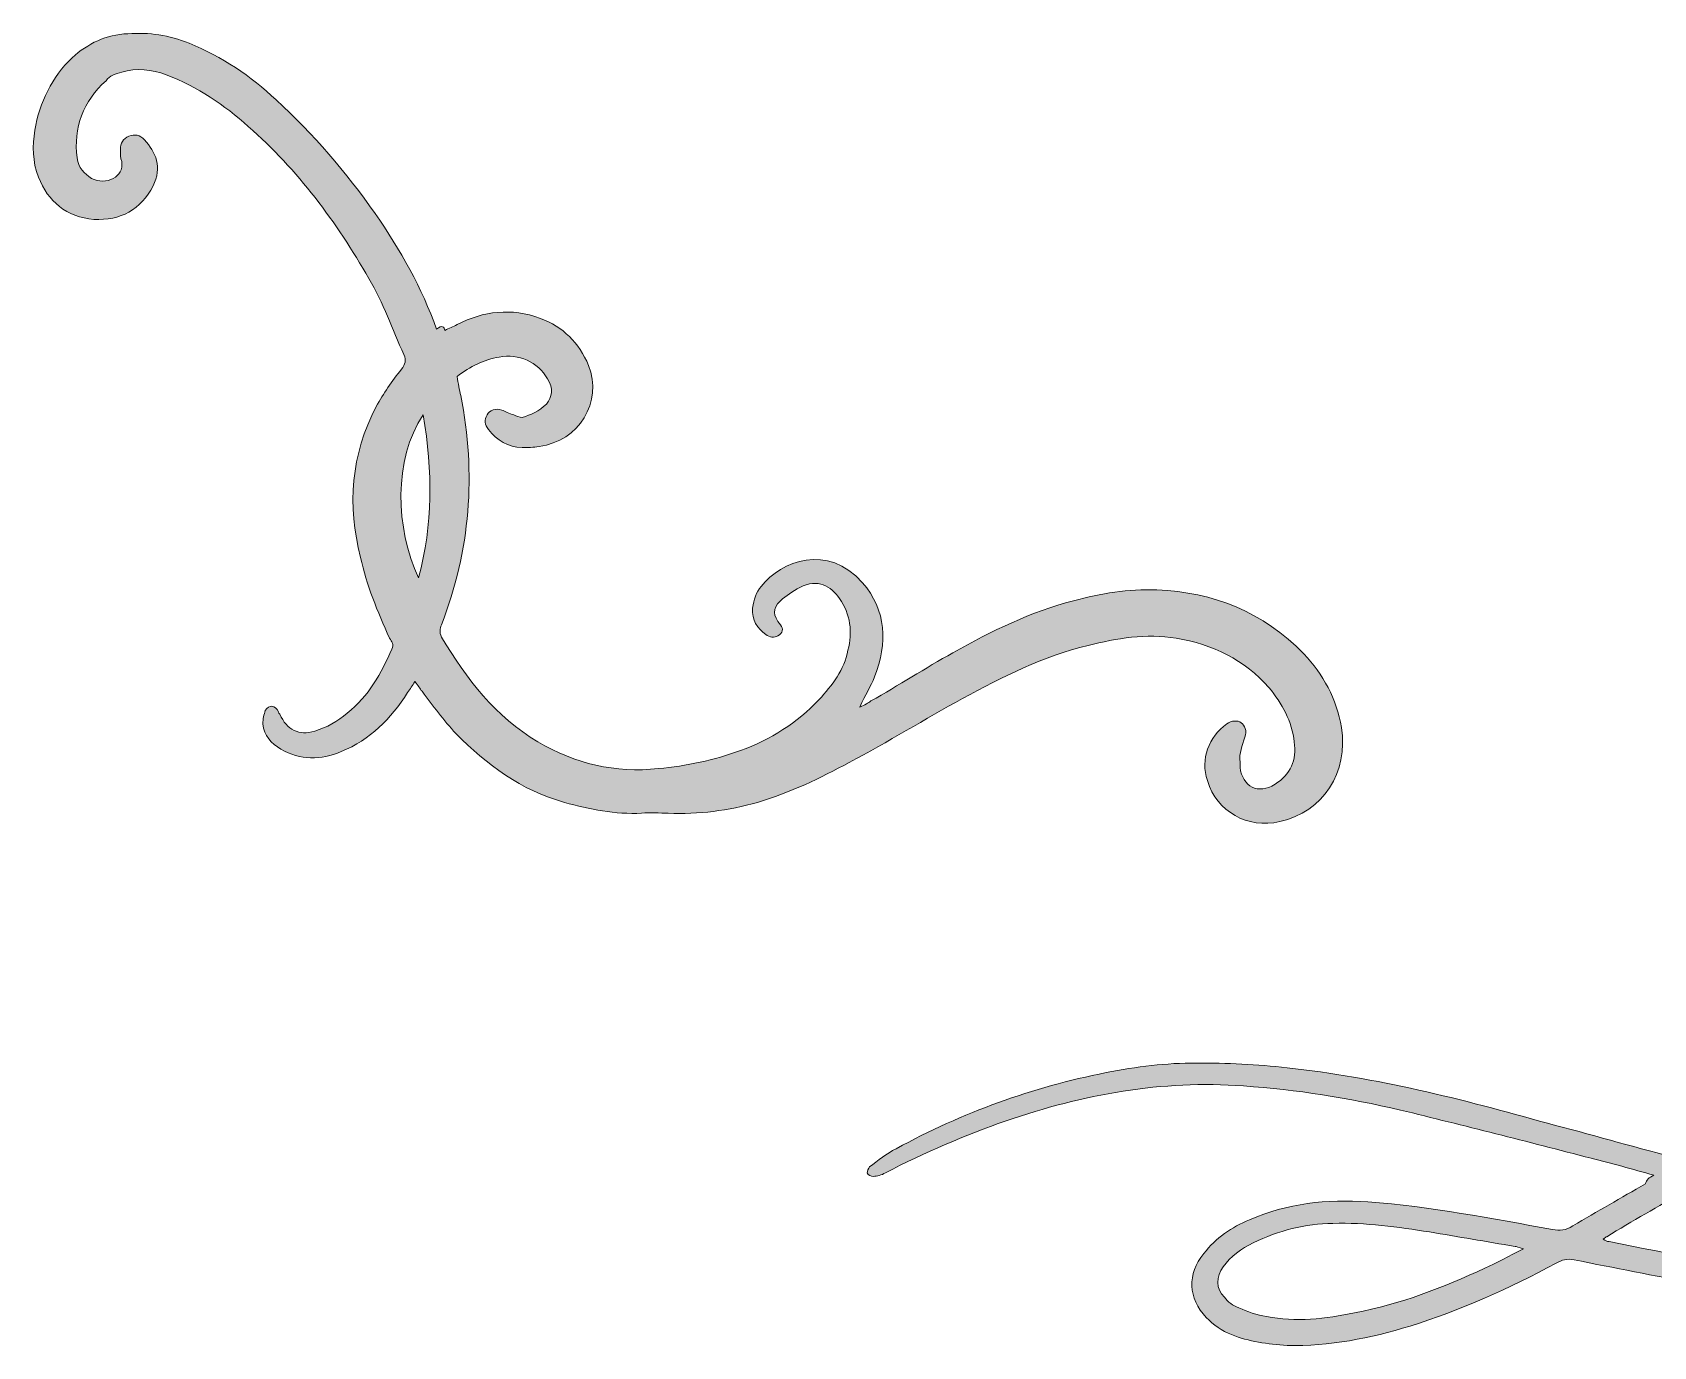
# Model space of a CAD drawing. Header units: inches. Extents: x 0.95 to 5.05, y 0.9 to 5.1.
# Drawn here: x 0.946 to 2.812, y 0.896 to 2.408 of the extents above; entities that cross this region are included whole.
import ezdxf

# ---------------------------------------------------------------- set-up
doc = ezdxf.new("R2010")
doc.units = ezdxf.units.IN
doc.header["$MEASUREMENT"] = 0
doc.layers.add('Calque 1', color=7, linetype='Continuous')

msp = doc.modelspace()

# ---------------------------------------------------------------- hatches: boundary and pattern name
at = {"layer": 'Calque 1', "true_color": 0xb1977e}
h = msp.add_hatch(color=33, dxfattribs=at)
h.dxf.hatch_style = 2
edge = h.paths.add_edge_path()
edge.add_spline(control_points=[(1.4208, 2.0653), (1.425, 2.0681), (1.4306, 2.0694), (1.4347, 2.0722), (1.4653, 2.0875), (1.4972, 2.0917), (1.5306, 2.0792), (1.5569, 2.0694), (1.575, 2.0514), (1.5861, 2.025), (1.6028, 1.9833), (1.575, 1.9375), (1.5292, 1.9319), (1.5222, 1.9306), (1.5167, 1.9306), (1.5097, 1.9306), (1.4931, 1.9306), (1.4806, 1.9389), (1.4708, 1.9514), (1.4667, 1.9569), (1.4653, 1.9625), (1.4694, 1.9681), (1.4722, 1.9736), (1.4792, 1.9764), (1.4861, 1.9736), (1.4903, 1.9722), (1.4944, 1.9694), (1.5, 1.9681), (1.5028, 1.9667), (1.5069, 1.9653), (1.5097, 1.9653), (1.5194, 1.9681), (1.5292, 1.9722), (1.5375, 1.9806), (1.5444, 1.9889), (1.5458, 1.9986), (1.5389, 2.0097), (1.5278, 2.0292), (1.5056, 2.0389), (1.4833, 2.0347), (1.4653, 2.0319), (1.45, 2.0236), (1.4347, 2.0125), (1.4361, 2.0042), (1.4375, 1.9972), (1.4389, 1.9903), (1.4569, 1.9), (1.45, 1.8125), (1.4167, 1.7264), (1.4153, 1.7222), (1.4139, 1.7181), (1.4167, 1.7125), (1.4458, 1.6639), (1.4792, 1.6208), (1.5278, 1.5917), (1.5708, 1.5667), (1.6167, 1.5556), (1.6667, 1.5611), (1.6986, 1.5639), (1.7306, 1.5708), (1.7611, 1.5819), (1.7958, 1.5944), (1.8264, 1.6139), (1.8514, 1.6403), (1.8667, 1.6569), (1.8806, 1.675), (1.8847, 1.6972), (1.8903, 1.7181), (1.8875, 1.7389), (1.875, 1.7569), (1.8653, 1.7708), (1.85, 1.7806), (1.8292, 1.7694), (1.8208, 1.7653), (1.8139, 1.7597), (1.8069, 1.7542), (1.7972, 1.7444), (1.7986, 1.7375), (1.8069, 1.7264), (1.8111, 1.7222), (1.8097, 1.7167), (1.8042, 1.7139), (1.8, 1.7111), (1.7944, 1.7125), (1.7903, 1.7153), (1.7806, 1.7222), (1.7736, 1.7319), (1.775, 1.7458), (1.7764, 1.7556), (1.7792, 1.7639), (1.7847, 1.7708), (1.8083, 1.8), (1.8611, 1.8208), (1.9014, 1.775), (1.9292, 1.7431), (1.9306, 1.7056), (1.9153, 1.6667), (1.9111, 1.6556), (1.9042, 1.6458), (1.8986, 1.6319), (1.9042, 1.6347), (1.9083, 1.6361), (1.9111, 1.6389), (1.9431, 1.6569), (1.9736, 1.6764), (2.0056, 1.6944), (2.05, 1.7194), (2.0958, 1.7417), (2.1444, 1.7542), (2.1764, 1.7625), (2.2069, 1.7681), (2.2403, 1.7667), (2.3056, 1.7639), (2.3625, 1.7417), (2.4097, 1.6931), (2.4319, 1.6694), (2.4472, 1.6417), (2.4528, 1.6083), (2.4611, 1.5569), (2.4319, 1.5111), (2.3819, 1.5), (2.3444, 1.4917), (2.3097, 1.5111), (2.2986, 1.5472), (2.2903, 1.5722), (2.3, 1.5972), (2.3208, 1.6125), (2.3264, 1.6167), (2.3333, 1.6167), (2.3375, 1.6139), (2.3417, 1.6111), (2.3444, 1.6042), (2.3417, 1.5972), (2.3389, 1.5875), (2.3347, 1.5792), (2.3361, 1.5681), (2.3361, 1.5667), (2.3361, 1.5639), (2.3361, 1.5625), (2.3389, 1.5403), (2.3569, 1.5306), (2.3764, 1.5431), (2.3944, 1.5542), (2.4014, 1.5708), (2.3986, 1.5917), (2.3958, 1.6153), (2.3847, 1.6361), (2.3694, 1.6542), (2.3417, 1.6861), (2.3042, 1.7042), (2.2625, 1.7111), (2.2278, 1.7167), (2.1944, 1.7111), (2.1611, 1.7028), (2.1097, 1.6903), (2.0625, 1.6667), (2.0167, 1.6417), (1.9736, 1.6181), (1.9306, 1.5917), (1.8861, 1.5681), (1.8528, 1.55), (1.8181, 1.5333), (1.7806, 1.5222), (1.7472, 1.5125), (1.7125, 1.5083), (1.6778, 1.5097), (1.6681, 1.5097), (1.6569, 1.5111), (1.6472, 1.5097), (1.6167, 1.5083), (1.5875, 1.5139), (1.5583, 1.5222), (1.5083, 1.5361), (1.4694, 1.5653), (1.4333, 1.6014), (1.4194, 1.6167), (1.4069, 1.6333), (1.3944, 1.65), (1.3917, 1.6528), (1.3903, 1.6569), (1.3861, 1.6611), (1.3833, 1.6569), (1.3806, 1.6528), (1.3778, 1.6486), (1.3583, 1.6181), (1.3347, 1.5944), (1.3014, 1.5806), (1.2778, 1.5708), (1.2542, 1.5708), (1.2319, 1.5833), (1.2208, 1.5903), (1.2125, 1.5986), (1.2111, 1.6125), (1.2111, 1.6181), (1.2125, 1.6236), (1.2139, 1.6278), (1.2181, 1.6347), (1.225, 1.6347), (1.2292, 1.6264), (1.2292, 1.625), (1.2292, 1.625), (1.2306, 1.6236), (1.2389, 1.6056), (1.2528, 1.5986), (1.2708, 1.6042), (1.2847, 1.6083), (1.2972, 1.6153), (1.3083, 1.625), (1.3333, 1.6444), (1.3472, 1.6708), (1.3597, 1.6986), (1.3625, 1.7042), (1.3597, 1.7069), (1.3569, 1.7111), (1.3431, 1.7417), (1.3306, 1.7722), (1.3236, 1.8042), (1.3083, 1.8639), (1.3125, 1.9222), (1.3417, 1.9778), (1.35, 1.9931), (1.3597, 2.0069), (1.3708, 2.0208), (1.375, 2.0264), (1.3764, 2.0306), (1.3736, 2.0375), (1.3597, 2.0667), (1.35, 2.0972), (1.3333, 2.125), (1.2958, 2.1903), (1.2514, 2.25), (1.1944, 2.3), (1.1667, 2.325), (1.1361, 2.3458), (1.1, 2.3597), (1.0833, 2.3653), (1.0653, 2.3681), (1.0486, 2.3625), (1.0417, 2.3611), (1.0347, 2.3583), (1.0306, 2.3528), (1.0042, 2.3292), (0.9931, 2.2986), (0.9972, 2.2639), (0.9986, 2.2528), (1.0056, 2.2458), (1.0139, 2.2403), (1.0222, 2.2361), (1.0319, 2.2361), (1.0389, 2.2403), (1.0458, 2.2444), (1.05, 2.25), (1.0486, 2.2597), (1.0472, 2.2639), (1.0472, 2.2681), (1.0472, 2.2736), (1.0472, 2.2806), (1.05, 2.2861), (1.0569, 2.2889), (1.0639, 2.2917), (1.0694, 2.2903), (1.075, 2.2847), (1.0875, 2.2708), (1.0958, 2.2528), (1.0847, 2.2319), (1.0708, 2.2042), (1.0472, 2.1917), (1.0167, 2.1931), (0.9847, 2.1958), (0.9639, 2.2139), (0.9528, 2.2417), (0.9458, 2.2597), (0.9458, 2.2778), (0.9486, 2.2958), (0.9542, 2.3278), (0.9681, 2.3569), (0.9917, 2.3792), (1.0097, 2.3958), (1.0306, 2.4056), (1.0556, 2.4069), (1.0806, 2.4083), (1.1028, 2.4056), (1.1264, 2.3958), (1.1639, 2.3806), (1.1972, 2.3583), (1.2264, 2.3306), (1.2694, 2.2917), (1.3069, 2.2472), (1.3403, 2.2), (1.3694, 2.1583), (1.3944, 2.1139), (1.4111, 2.0667), (1.4181, 2.0722), (1.4194, 2.0694), (1.4208, 2.0653)], knot_values=[0, 0, 0, 0, 1, 1, 1, 2, 2, 2, 3, 3, 3, 4, 4, 4, 5, 5, 5, 6, 6, 6, 7, 7, 7, 8, 8, 8, 9, 9, 9, 10, 10, 10, 11, 11, 11, 12, 12, 12, 13, 13, 13, 14, 14, 14, 15, 15, 15, 16, 16, 16, 17, 17, 17, 18, 18, 18, 19, 19, 19, 20, 20, 20, 21, 21, 21, 22, 22, 22, 23, 23, 23, 24, 24, 24, 25, 25, 25, 26, 26, 26, 27, 27, 27, 28, 28, 28, 29, 29, 29, 30, 30, 30, 31, 31, 31, 32, 32, 32, 33, 33, 33, 34, 34, 34, 35, 35, 35, 36, 36, 36, 37, 37, 37, 38, 38, 38, 39, 39, 39, 40, 40, 40, 41, 41, 41, 42, 42, 42, 43, 43, 43, 44, 44, 44, 45, 45, 45, 46, 46, 46, 47, 47, 47, 48, 48, 48, 49, 49, 49, 50, 50, 50, 51, 51, 51, 52, 52, 52, 53, 53, 53, 54, 54, 54, 55, 55, 55, 56, 56, 56, 57, 57, 57, 58, 58, 58, 59, 59, 59, 60, 60, 60, 61, 61, 61, 62, 62, 62, 63, 63, 63, 64, 64, 64, 65, 65, 65, 66, 66, 66, 67, 67, 67, 68, 68, 68, 69, 69, 69, 70, 70, 70, 71, 71, 71, 72, 72, 72, 73, 73, 73, 74, 74, 74, 75, 75, 75, 76, 76, 76, 77, 77, 77, 78, 78, 78, 79, 79, 79, 80, 80, 80, 81, 81, 81, 82, 82, 82, 83, 83, 83, 84, 84, 84, 85, 85, 85, 86, 86, 86, 87, 87, 87, 88, 88, 88, 89, 89, 89, 90, 90, 90, 91, 91, 91, 92, 92, 92, 93, 93, 93, 94, 94, 94, 95, 95, 95, 96, 96, 96, 97, 97, 97, 98, 98, 98, 98], degree=3, periodic=1)
edge = h.paths.add_edge_path()
edge.add_spline(control_points=[(1.3958, 1.9681), (1.3611, 1.9167), (1.3639, 1.8375), (1.3903, 1.7806), (1.4069, 1.8417), (1.4069, 1.9028), (1.3958, 1.9681)], knot_values=[0, 0, 0, 0, 1, 1, 1, 2, 2, 2, 2], degree=3, periodic=1)
at = {"layer": 'Calque 1', "true_color": 0x4f4f4b}
h = msp.add_hatch(color=251, dxfattribs=at)
h.dxf.hatch_style = 2
edge = h.paths.add_edge_path()
edge.add_spline(control_points=[(2.8125, 1.0931), (2.7875, 1.1), (2.7639, 1.1069), (2.7403, 1.1125), (2.6667, 1.1319), (2.5944, 1.15), (2.5208, 1.1681), (2.4611, 1.1819), (2.4014, 1.1917), (2.3403, 1.1958), (2.2458, 1.2028), (2.1556, 1.1861), (2.0667, 1.1556), (2.0194, 1.1389), (1.9736, 1.1194), (1.9278, 1.0958), (1.9236, 1.0931), (1.9181, 1.0917), (1.9139, 1.0917), (1.9111, 1.0917), (1.9083, 1.0931), (1.9069, 1.0958), (1.9069, 1.0972), (1.9083, 1.1014), (1.9097, 1.1028), (1.9194, 1.1097), (1.9292, 1.1181), (1.9403, 1.1236), (2.0167, 1.1653), (2.0972, 1.1944), (2.1819, 1.2111), (2.2167, 1.2181), (2.2514, 1.2222), (2.2861, 1.2222), (2.3208, 1.2222), (2.3556, 1.2208), (2.3903, 1.2167), (2.4931, 1.2056), (2.5917, 1.1806), (2.6903, 1.1528), (2.7389, 1.1403), (2.7861, 1.1264), (2.8347, 1.1139), (2.8417, 1.1125), (2.8472, 1.1125), (2.8528, 1.1167), (2.8931, 1.1389), (2.9333, 1.1611), (2.975, 1.1819), (3.0042, 1.1972), (3.0347, 1.2083), (3.0681, 1.2139), (3.0944, 1.2181), (3.1194, 1.2194), (3.1458, 1.2097), (3.1597, 1.2056), (3.1722, 1.1986), (3.1833, 1.1875), (3.2111, 1.1625), (3.2125, 1.1236), (3.1861, 1.0958), (3.1639, 1.0736), (3.1347, 1.0625), (3.1042, 1.0556), (3.0694, 1.0486), (3.0333, 1.0486), (2.9986, 1.0528), (2.9528, 1.0569), (2.9069, 1.0667), (2.8625, 1.0764), (2.8569, 1.0778), (2.8528, 1.0778), (2.8472, 1.075), (2.8181, 1.0569), (2.7875, 1.0403), (2.7583, 1.0222), (2.7569, 1.0222), (2.7569, 1.0208), (2.7542, 1.0194), (2.7569, 1.0181), (2.7583, 1.0167), (2.7611, 1.0167), (2.8306, 1.0028), (2.9, 0.9889), (2.9694, 0.9764), (3.0181, 0.9667), (3.0681, 0.9611), (3.1181, 0.9569), (3.1764, 0.9514), (3.2361, 0.9486), (3.2944, 0.95), (3.4139, 0.9542), (3.5306, 0.975), (3.6417, 1.0236), (3.6736, 1.0375), (3.7042, 1.0556), (3.7319, 1.0764), (3.7403, 1.0833), (3.75, 1.0889), (3.7583, 1.0944), (3.7597, 1.0958), (3.7625, 1.0972), (3.7653, 1.0972), (3.7708, 1.1), (3.7764, 1.0986), (3.7792, 1.0944), (3.7833, 1.0889), (3.7819, 1.0847), (3.7778, 1.0806), (3.7722, 1.075), (3.7667, 1.0694), (3.7611, 1.0653), (3.7139, 1.025), (3.6597, 0.9972), (3.6014, 0.9764), (3.5361, 0.9528), (3.4667, 0.9375), (3.3972, 0.9292), (3.3347, 0.9208), (3.2736, 0.9208), (3.2111, 0.9222), (3.0917, 0.9264), (2.975, 0.9431), (2.8597, 0.9681), (2.8139, 0.9778), (2.7667, 0.9861), (2.7208, 0.9958), (2.7125, 0.9972), (2.7069, 0.9958), (2.7, 0.9917), (2.6458, 0.9625), (2.5903, 0.9375), (2.5319, 0.9194), (2.4861, 0.9056), (2.4389, 0.8958), (2.3903, 0.8972), (2.3681, 0.8986), (2.3458, 0.9014), (2.3264, 0.9097), (2.3153, 0.9139), (2.3056, 0.9208), (2.2972, 0.9292), (2.2764, 0.9514), (2.275, 0.9792), (2.2944, 1.0028), (2.3083, 1.0208), (2.3264, 1.0333), (2.3472, 1.0417), (2.3903, 1.0611), (2.4361, 1.0653), (2.4833, 1.0625), (2.5556, 1.0569), (2.6264, 1.0431), (2.6958, 1.0306), (2.7042, 1.0292), (2.7111, 1.0292), (2.7194, 1.0347), (2.7472, 1.0514), (2.775, 1.0667), (2.8028, 1.0833), (2.8042, 1.0875), (2.8069, 1.0903), (2.8125, 1.0931)], knot_values=[0, 0, 0, 0, 1, 1, 1, 2, 2, 2, 3, 3, 3, 4, 4, 4, 5, 5, 5, 6, 6, 6, 7, 7, 7, 8, 8, 8, 9, 9, 9, 10, 10, 10, 11, 11, 11, 12, 12, 12, 13, 13, 13, 14, 14, 14, 15, 15, 15, 16, 16, 16, 17, 17, 17, 18, 18, 18, 19, 19, 19, 20, 20, 20, 21, 21, 21, 22, 22, 22, 23, 23, 23, 24, 24, 24, 25, 25, 25, 26, 26, 26, 27, 27, 27, 28, 28, 28, 29, 29, 29, 30, 30, 30, 31, 31, 31, 32, 32, 32, 33, 33, 33, 34, 34, 34, 35, 35, 35, 36, 36, 36, 37, 37, 37, 38, 38, 38, 39, 39, 39, 40, 40, 40, 41, 41, 41, 42, 42, 42, 43, 43, 43, 44, 44, 44, 45, 45, 45, 46, 46, 46, 47, 47, 47, 48, 48, 48, 49, 49, 49, 50, 50, 50, 51, 51, 51, 52, 52, 52, 53, 53, 53, 54, 54, 54, 54], degree=3, periodic=1)
edge = h.paths.add_edge_path()
edge.add_spline(control_points=[(2.6625, 1.0083), (2.6569, 1.0097), (2.6542, 1.0111), (2.6528, 1.0111), (2.6194, 1.0167), (2.5875, 1.0222), (2.5542, 1.0278), (2.5181, 1.0333), (2.4806, 1.0389), (2.4431, 1.0375), (2.4111, 1.0375), (2.3806, 1.0292), (2.3514, 1.0153), (2.3375, 1.0083), (2.325, 1), (2.3167, 0.9875), (2.3083, 0.9764), (2.3083, 0.9625), (2.3181, 0.9528), (2.3222, 0.9472), (2.3278, 0.9431), (2.3347, 0.9403), (2.3444, 0.9361), (2.3556, 0.9319), (2.3667, 0.9306), (2.4, 0.9236), (2.4347, 0.9278), (2.4681, 0.9347), (2.5208, 0.9444), (2.5694, 0.9639), (2.6181, 0.9861), (2.6306, 0.9917), (2.6458, 1), (2.6625, 1.0083)], knot_values=[0, 0, 0, 0, 1, 1, 1, 2, 2, 2, 3, 3, 3, 4, 4, 4, 5, 5, 5, 6, 6, 6, 7, 7, 7, 8, 8, 8, 9, 9, 9, 10, 10, 10, 11, 11, 11, 11], degree=3, periodic=1)
edge = h.paths.add_edge_path()
edge.add_spline(control_points=[(2.8917, 1.1028), (2.9181, 1.0972), (2.9431, 1.0931), (2.9681, 1.0889), (2.9819, 1.0861), (2.9958, 1.0847), (3.0111, 1.0833), (3.0417, 1.0819), (3.0722, 1.0806), (3.1028, 1.0875), (3.125, 1.0931), (3.1458, 1.1), (3.1625, 1.1139), (3.1847, 1.1333), (3.1833, 1.1583), (3.1597, 1.175), (3.1458, 1.1847), (3.1292, 1.1903), (3.1111, 1.1903), (3.0861, 1.1917), (3.0611, 1.1847), (3.0375, 1.1764), (2.9875, 1.1583), (2.9417, 1.1319), (2.8958, 1.1056), (2.8958, 1.1056), (2.8944, 1.1056), (2.8917, 1.1028)], knot_values=[0, 0, 0, 0, 1, 1, 1, 2, 2, 2, 3, 3, 3, 4, 4, 4, 5, 5, 5, 6, 6, 6, 7, 7, 7, 8, 8, 8, 9, 9, 9, 9], degree=3, periodic=1)

# ---------------------------------------------------------------- linework, layer by layer
at = {"layer": 'Calque 1', "lineweight": 0}
for points, knots in [([(1.4208, 2.0653), (1.425, 2.0681), (1.4306, 2.0694), (1.4347, 2.0722), (1.4653, 2.0875), (1.4972, 2.0917), (1.5306, 2.0792), (1.5569, 2.0694), (1.575, 2.0514), (1.5861, 2.025), (1.6028, 1.9833), (1.575, 1.9375), (1.5292, 1.9319), (1.5222, 1.9306), (1.5167, 1.9306), (1.5097, 1.9306), (1.4931, 1.9306), (1.4806, 1.9389), (1.4708, 1.9514), (1.4667, 1.9569), (1.4653, 1.9625), (1.4694, 1.9681), (1.4722, 1.9736), (1.4792, 1.9764), (1.4861, 1.9736), (1.4903, 1.9722), (1.4944, 1.9694), (1.5, 1.9681), (1.5028, 1.9667), (1.5069, 1.9653), (1.5097, 1.9653), (1.5194, 1.9681), (1.5292, 1.9722), (1.5375, 1.9806), (1.5444, 1.9889), (1.5458, 1.9986), (1.5389, 2.0097), (1.5278, 2.0292), (1.5056, 2.0389), (1.4833, 2.0347), (1.4653, 2.0319), (1.45, 2.0236), (1.4347, 2.0125), (1.4361, 2.0042), (1.4375, 1.9972), (1.4389, 1.9903), (1.4569, 1.9), (1.45, 1.8125), (1.4167, 1.7264), (1.4153, 1.7222), (1.4139, 1.7181), (1.4167, 1.7125), (1.4458, 1.6639), (1.4792, 1.6208), (1.5278, 1.5917), (1.5708, 1.5667), (1.6167, 1.5556), (1.6667, 1.5611), (1.6986, 1.5639), (1.7306, 1.5708), (1.7611, 1.5819), (1.7958, 1.5944), (1.8264, 1.6139), (1.8514, 1.6403), (1.8667, 1.6569), (1.8806, 1.675), (1.8847, 1.6972), (1.8903, 1.7181), (1.8875, 1.7389), (1.875, 1.7569), (1.8653, 1.7708), (1.85, 1.7806), (1.8292, 1.7694), (1.8208, 1.7653), (1.8139, 1.7597), (1.8069, 1.7542), (1.7972, 1.7444), (1.7986, 1.7375), (1.8069, 1.7264), (1.8111, 1.7222), (1.8097, 1.7167), (1.8042, 1.7139), (1.8, 1.7111), (1.7944, 1.7125), (1.7903, 1.7153), (1.7806, 1.7222), (1.7736, 1.7319), (1.775, 1.7458), (1.7764, 1.7556), (1.7792, 1.7639), (1.7847, 1.7708), (1.8083, 1.8), (1.8611, 1.8208), (1.9014, 1.775), (1.9292, 1.7431), (1.9306, 1.7056), (1.9153, 1.6667), (1.9111, 1.6556), (1.9042, 1.6458), (1.8986, 1.6319), (1.9042, 1.6347), (1.9083, 1.6361), (1.9111, 1.6389), (1.9431, 1.6569), (1.9736, 1.6764), (2.0056, 1.6944), (2.05, 1.7194), (2.0958, 1.7417), (2.1444, 1.7542), (2.1764, 1.7625), (2.2069, 1.7681), (2.2403, 1.7667), (2.3056, 1.7639), (2.3625, 1.7417), (2.4097, 1.6931), (2.4319, 1.6694), (2.4472, 1.6417), (2.4528, 1.6083), (2.4611, 1.5569), (2.4319, 1.5111), (2.3819, 1.5), (2.3444, 1.4917), (2.3097, 1.5111), (2.2986, 1.5472), (2.2903, 1.5722), (2.3, 1.5972), (2.3208, 1.6125), (2.3264, 1.6167), (2.3333, 1.6167), (2.3375, 1.6139), (2.3417, 1.6111), (2.3444, 1.6042), (2.3417, 1.5972), (2.3389, 1.5875), (2.3347, 1.5792), (2.3361, 1.5681), (2.3361, 1.5667), (2.3361, 1.5639), (2.3361, 1.5625), (2.3389, 1.5403), (2.3569, 1.5306), (2.3764, 1.5431), (2.3944, 1.5542), (2.4014, 1.5708), (2.3986, 1.5917), (2.3958, 1.6153), (2.3847, 1.6361), (2.3694, 1.6542), (2.3417, 1.6861), (2.3042, 1.7042), (2.2625, 1.7111), (2.2278, 1.7167), (2.1944, 1.7111), (2.1611, 1.7028), (2.1097, 1.6903), (2.0625, 1.6667), (2.0167, 1.6417), (1.9736, 1.6181), (1.9306, 1.5917), (1.8861, 1.5681), (1.8528, 1.55), (1.8181, 1.5333), (1.7806, 1.5222), (1.7472, 1.5125), (1.7125, 1.5083), (1.6778, 1.5097), (1.6681, 1.5097), (1.6569, 1.5111), (1.6472, 1.5097), (1.6167, 1.5083), (1.5875, 1.5139), (1.5583, 1.5222), (1.5083, 1.5361), (1.4694, 1.5653), (1.4333, 1.6014), (1.4194, 1.6167), (1.4069, 1.6333), (1.3944, 1.65), (1.3917, 1.6528), (1.3903, 1.6569), (1.3861, 1.6611), (1.3833, 1.6569), (1.3806, 1.6528), (1.3778, 1.6486), (1.3583, 1.6181), (1.3347, 1.5944), (1.3014, 1.5806), (1.2778, 1.5708), (1.2542, 1.5708), (1.2319, 1.5833), (1.2208, 1.5903), (1.2125, 1.5986), (1.2111, 1.6125), (1.2111, 1.6181), (1.2125, 1.6236), (1.2139, 1.6278), (1.2181, 1.6347), (1.225, 1.6347), (1.2292, 1.6264), (1.2292, 1.625), (1.2292, 1.625), (1.2306, 1.6236), (1.2389, 1.6056), (1.2528, 1.5986), (1.2708, 1.6042), (1.2847, 1.6083), (1.2972, 1.6153), (1.3083, 1.625), (1.3333, 1.6444), (1.3472, 1.6708), (1.3597, 1.6986), (1.3625, 1.7042), (1.3597, 1.7069), (1.3569, 1.7111), (1.3431, 1.7417), (1.3306, 1.7722), (1.3236, 1.8042), (1.3083, 1.8639), (1.3125, 1.9222), (1.3417, 1.9778), (1.35, 1.9931), (1.3597, 2.0069), (1.3708, 2.0208), (1.375, 2.0264), (1.3764, 2.0306), (1.3736, 2.0375), (1.3597, 2.0667), (1.35, 2.0972), (1.3333, 2.125), (1.2958, 2.1903), (1.2514, 2.25), (1.1944, 2.3), (1.1667, 2.325), (1.1361, 2.3458), (1.1, 2.3597), (1.0833, 2.3653), (1.0653, 2.3681), (1.0486, 2.3625), (1.0417, 2.3611), (1.0347, 2.3583), (1.0306, 2.3528), (1.0042, 2.3292), (0.9931, 2.2986), (0.9972, 2.2639), (0.9986, 2.2528), (1.0056, 2.2458), (1.0139, 2.2403), (1.0222, 2.2361), (1.0319, 2.2361), (1.0389, 2.2403), (1.0458, 2.2444), (1.05, 2.25), (1.0486, 2.2597), (1.0472, 2.2639), (1.0472, 2.2681), (1.0472, 2.2736), (1.0472, 2.2806), (1.05, 2.2861), (1.0569, 2.2889), (1.0639, 2.2917), (1.0694, 2.2903), (1.075, 2.2847), (1.0875, 2.2708), (1.0958, 2.2528), (1.0847, 2.2319), (1.0708, 2.2042), (1.0472, 2.1917), (1.0167, 2.1931), (0.9847, 2.1958), (0.9639, 2.2139), (0.9528, 2.2417), (0.9458, 2.2597), (0.9458, 2.2778), (0.9486, 2.2958), (0.9542, 2.3278), (0.9681, 2.3569), (0.9917, 2.3792), (1.0097, 2.3958), (1.0306, 2.4056), (1.0556, 2.4069), (1.0806, 2.4083), (1.1028, 2.4056), (1.1264, 2.3958), (1.1639, 2.3806), (1.1972, 2.3583), (1.2264, 2.3306), (1.2694, 2.2917), (1.3069, 2.2472), (1.3403, 2.2), (1.3694, 2.1583), (1.3944, 2.1139), (1.4111, 2.0667), (1.4181, 2.0722), (1.4194, 2.0694), (1.4208, 2.0653)], [0, 0, 0, 0, 1, 1, 1, 2, 2, 2, 3, 3, 3, 4, 4, 4, 5, 5, 5, 6, 6, 6, 7, 7, 7, 8, 8, 8, 9, 9, 9, 10, 10, 10, 11, 11, 11, 12, 12, 12, 13, 13, 13, 14, 14, 14, 15, 15, 15, 16, 16, 16, 17, 17, 17, 18, 18, 18, 19, 19, 19, 20, 20, 20, 21, 21, 21, 22, 22, 22, 23, 23, 23, 24, 24, 24, 25, 25, 25, 26, 26, 26, 27, 27, 27, 28, 28, 28, 29, 29, 29, 30, 30, 30, 31, 31, 31, 32, 32, 32, 33, 33, 33, 34, 34, 34, 35, 35, 35, 36, 36, 36, 37, 37, 37, 38, 38, 38, 39, 39, 39, 40, 40, 40, 41, 41, 41, 42, 42, 42, 43, 43, 43, 44, 44, 44, 45, 45, 45, 46, 46, 46, 47, 47, 47, 48, 48, 48, 49, 49, 49, 50, 50, 50, 51, 51, 51, 52, 52, 52, 53, 53, 53, 54, 54, 54, 55, 55, 55, 56, 56, 56, 57, 57, 57, 58, 58, 58, 59, 59, 59, 60, 60, 60, 61, 61, 61, 62, 62, 62, 63, 63, 63, 64, 64, 64, 65, 65, 65, 66, 66, 66, 67, 67, 67, 68, 68, 68, 69, 69, 69, 70, 70, 70, 71, 71, 71, 72, 72, 72, 73, 73, 73, 74, 74, 74, 75, 75, 75, 76, 76, 76, 77, 77, 77, 78, 78, 78, 79, 79, 79, 80, 80, 80, 81, 81, 81, 82, 82, 82, 83, 83, 83, 84, 84, 84, 85, 85, 85, 86, 86, 86, 87, 87, 87, 88, 88, 88, 89, 89, 89, 90, 90, 90, 91, 91, 91, 92, 92, 92, 93, 93, 93, 94, 94, 94, 95, 95, 95, 96, 96, 96, 97, 97, 97, 98, 98, 98, 98]), ([(1.3958, 1.9681), (1.3611, 1.9167), (1.3639, 1.8375), (1.3903, 1.7806), (1.4069, 1.8417), (1.4069, 1.9028), (1.3958, 1.9681)], [0, 0, 0, 0, 1, 1, 1, 2, 2, 2, 2]), ([(2.8125, 1.0931), (2.7875, 1.1), (2.7639, 1.1069), (2.7403, 1.1125), (2.6667, 1.1319), (2.5944, 1.15), (2.5208, 1.1681), (2.4611, 1.1819), (2.4014, 1.1917), (2.3403, 1.1958), (2.2458, 1.2028), (2.1556, 1.1861), (2.0667, 1.1556), (2.0194, 1.1389), (1.9736, 1.1194), (1.9278, 1.0958), (1.9236, 1.0931), (1.9181, 1.0917), (1.9139, 1.0917), (1.9111, 1.0917), (1.9083, 1.0931), (1.9069, 1.0958), (1.9069, 1.0972), (1.9083, 1.1014), (1.9097, 1.1028), (1.9194, 1.1097), (1.9292, 1.1181), (1.9403, 1.1236), (2.0167, 1.1653), (2.0972, 1.1944), (2.1819, 1.2111), (2.2167, 1.2181), (2.2514, 1.2222), (2.2861, 1.2222), (2.3208, 1.2222), (2.3556, 1.2208), (2.3903, 1.2167), (2.4931, 1.2056), (2.5917, 1.1806), (2.6903, 1.1528), (2.7389, 1.1403), (2.7861, 1.1264), (2.8347, 1.1139), (2.8417, 1.1125), (2.8472, 1.1125), (2.8528, 1.1167), (2.8931, 1.1389), (2.9333, 1.1611), (2.975, 1.1819), (3.0042, 1.1972), (3.0347, 1.2083), (3.0681, 1.2139), (3.0944, 1.2181), (3.1194, 1.2194), (3.1458, 1.2097), (3.1597, 1.2056), (3.1722, 1.1986), (3.1833, 1.1875), (3.2111, 1.1625), (3.2125, 1.1236), (3.1861, 1.0958), (3.1639, 1.0736), (3.1347, 1.0625), (3.1042, 1.0556), (3.0694, 1.0486), (3.0333, 1.0486), (2.9986, 1.0528), (2.9528, 1.0569), (2.9069, 1.0667), (2.8625, 1.0764), (2.8569, 1.0778), (2.8528, 1.0778), (2.8472, 1.075), (2.8181, 1.0569), (2.7875, 1.0403), (2.7583, 1.0222), (2.7569, 1.0222), (2.7569, 1.0208), (2.7542, 1.0194), (2.7569, 1.0181), (2.7583, 1.0167), (2.7611, 1.0167), (2.8306, 1.0028), (2.9, 0.9889), (2.9694, 0.9764), (3.0181, 0.9667), (3.0681, 0.9611), (3.1181, 0.9569), (3.1764, 0.9514), (3.2361, 0.9486), (3.2944, 0.95), (3.4139, 0.9542), (3.5306, 0.975), (3.6417, 1.0236), (3.6736, 1.0375), (3.7042, 1.0556), (3.7319, 1.0764), (3.7403, 1.0833), (3.75, 1.0889), (3.7583, 1.0944), (3.7597, 1.0958), (3.7625, 1.0972), (3.7653, 1.0972), (3.7708, 1.1), (3.7764, 1.0986), (3.7792, 1.0944), (3.7833, 1.0889), (3.7819, 1.0847), (3.7778, 1.0806), (3.7722, 1.075), (3.7667, 1.0694), (3.7611, 1.0653), (3.7139, 1.025), (3.6597, 0.9972), (3.6014, 0.9764), (3.5361, 0.9528), (3.4667, 0.9375), (3.3972, 0.9292), (3.3347, 0.9208), (3.2736, 0.9208), (3.2111, 0.9222), (3.0917, 0.9264), (2.975, 0.9431), (2.8597, 0.9681), (2.8139, 0.9778), (2.7667, 0.9861), (2.7208, 0.9958), (2.7125, 0.9972), (2.7069, 0.9958), (2.7, 0.9917), (2.6458, 0.9625), (2.5903, 0.9375), (2.5319, 0.9194), (2.4861, 0.9056), (2.4389, 0.8958), (2.3903, 0.8972), (2.3681, 0.8986), (2.3458, 0.9014), (2.3264, 0.9097), (2.3153, 0.9139), (2.3056, 0.9208), (2.2972, 0.9292), (2.2764, 0.9514), (2.275, 0.9792), (2.2944, 1.0028), (2.3083, 1.0208), (2.3264, 1.0333), (2.3472, 1.0417), (2.3903, 1.0611), (2.4361, 1.0653), (2.4833, 1.0625), (2.5556, 1.0569), (2.6264, 1.0431), (2.6958, 1.0306), (2.7042, 1.0292), (2.7111, 1.0292), (2.7194, 1.0347), (2.7472, 1.0514), (2.775, 1.0667), (2.8028, 1.0833), (2.8042, 1.0875), (2.8069, 1.0903), (2.8125, 1.0931)], [0, 0, 0, 0, 1, 1, 1, 2, 2, 2, 3, 3, 3, 4, 4, 4, 5, 5, 5, 6, 6, 6, 7, 7, 7, 8, 8, 8, 9, 9, 9, 10, 10, 10, 11, 11, 11, 12, 12, 12, 13, 13, 13, 14, 14, 14, 15, 15, 15, 16, 16, 16, 17, 17, 17, 18, 18, 18, 19, 19, 19, 20, 20, 20, 21, 21, 21, 22, 22, 22, 23, 23, 23, 24, 24, 24, 25, 25, 25, 26, 26, 26, 27, 27, 27, 28, 28, 28, 29, 29, 29, 30, 30, 30, 31, 31, 31, 32, 32, 32, 33, 33, 33, 34, 34, 34, 35, 35, 35, 36, 36, 36, 37, 37, 37, 38, 38, 38, 39, 39, 39, 40, 40, 40, 41, 41, 41, 42, 42, 42, 43, 43, 43, 44, 44, 44, 45, 45, 45, 46, 46, 46, 47, 47, 47, 48, 48, 48, 49, 49, 49, 50, 50, 50, 51, 51, 51, 52, 52, 52, 53, 53, 53, 54, 54, 54, 54]), ([(2.6625, 1.0083), (2.6569, 1.0097), (2.6542, 1.0111), (2.6528, 1.0111), (2.6194, 1.0167), (2.5875, 1.0222), (2.5542, 1.0278), (2.5181, 1.0333), (2.4806, 1.0389), (2.4431, 1.0375), (2.4111, 1.0375), (2.3806, 1.0292), (2.3514, 1.0153), (2.3375, 1.0083), (2.325, 1), (2.3167, 0.9875), (2.3083, 0.9764), (2.3083, 0.9625), (2.3181, 0.9528), (2.3222, 0.9472), (2.3278, 0.9431), (2.3347, 0.9403), (2.3444, 0.9361), (2.3556, 0.9319), (2.3667, 0.9306), (2.4, 0.9236), (2.4347, 0.9278), (2.4681, 0.9347), (2.5208, 0.9444), (2.5694, 0.9639), (2.6181, 0.9861), (2.6306, 0.9917), (2.6458, 1), (2.6625, 1.0083)], [0, 0, 0, 0, 1, 1, 1, 2, 2, 2, 3, 3, 3, 4, 4, 4, 5, 5, 5, 6, 6, 6, 7, 7, 7, 8, 8, 8, 9, 9, 9, 10, 10, 10, 11, 11, 11, 11])]:
    msp.add_open_spline(points, degree=3, knots=knots, dxfattribs=at)

doc.saveas('drawing.dxf')
